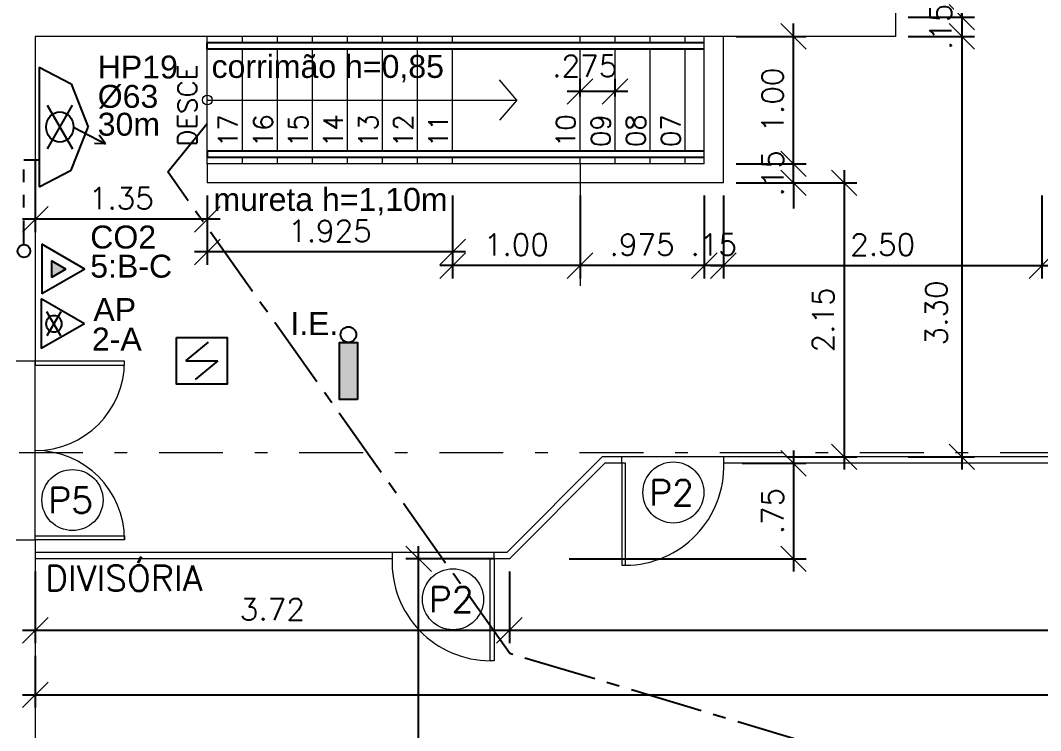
# Model space of a CAD drawing. Header units: millimetres. Extents: x 521 to 1055, y 261 to 520.
# Drawn here: x 693.84 to 701.84, y 495.72 to 501.29 of the extents above; entities that cross this region are included whole.
import ezdxf

# ---------------------------------------------------------------- set-up
doc = ezdxf.new("R2010")
doc.units = ezdxf.units.MM
for name, pattern in [('CENTER2', [28.575, 19.05, -3.175, 3.175, -3.175]), ('CONTINU', [0]), ('DASHDOTX2', [2, 1, -0.5, 0, -0.5]), ('DIVIDE2', [15.875, 6.35, -3.175, 0, -3.175, 0, -3.175])]:
    doc.linetypes.add(name, pattern=pattern)
doc.layers.add('0.1', color=8, linetype='Continuous', lineweight=13)
doc.layers.add('ppci', color=8, linetype='Continuous')
doc.styles.add('80X50', font='romans.shx')
doc.styles.add('ROMANS', font='romans')
doc.styles.get("Standard").update_dxf_attribs({"font": 'romans.shx'})
doc.styles.add('STYLE1', font='sanss___.ttf')
doc.dimstyles.new('Fares Eng - 50', dxfattribs={"dimscale": 2, "dimtxt": 0.085, "dimasz": 0.1, "dimexe": 0.05, "dimexo": 0.05, "dimgap": 0.04, "dimtad": 1, "dimzin": 4, "dimdsep": 46, "dimtxsty": 'ROMANS', "dimblk1": 'OBLIQUE', "dimblk2": 'OBLIQUE', "dimsah": 1, "dimcen": 0.05, "dimdle": 0.05, "dimclrd": 8, "dimclre": 8, "dimclrt": 8, "dimaunit": 1, "dimadec": 0, "dimazin": 0, "dimtfac": 1, "dimtix": 1, "dimtmove": 2, "dimatfit": 0, "dimldrblk": 'OPEN90', "dimfxl": 1, "dimtolj": 1, "dimtzin": 0, "dimarcsym": 0})

# ---------------------------------------------------------------- blocks, each defined once
blk = doc.blocks.new('_OBLIQUE')
at = {"color": 0, "linetype": 'ByBlock'}
blk.add_line((-0.5, -0.5), (0.5, 0.5), dxfattribs=at)
blk = doc.blocks.new('*D131')
at = {"layer": '0.1', "color": 8, "linetype": 'CONTINU', "lineweight": -2, "transparency": 16777216}
for p, q in [((698.2277, 500.6953), (698.2277, 500.8335)), ((698.5027, 500.6953), (698.5027, 500.8335)), ((698.6027, 500.7335), (698.1277, 500.7335))]:
    blk.add_line(p, q, dxfattribs=at)
at = {"layer": 'DEFPOINTS', "color": 0, "linetype": 'CONTINU', "lineweight": -2, "transparency": 16777216}
for p in [(698.2277, 500.7335), (698.2277, 500.5953), (698.5027, 500.5953)]:
    blk.add_point(p, dxfattribs=at)
at = {"layer": '0.1', "color": 8, "linetype": 'CONTINU', "lineweight": -2, "transparency": 16777216, "xscale": 0.2, "yscale": 0.2, "zscale": 0.2, "rotation": 180}
blk.add_blockref('_OBLIQUE', (698.2277, 500.7335), dxfattribs=at)
at = {"layer": '0.1', "color": 8, "linetype": 'CONTINU', "lineweight": -2, "transparency": 16777216, "xscale": 0.2, "yscale": 0.2, "zscale": 0.2}
blk.add_blockref('_OBLIQUE', (698.5027, 500.7335), dxfattribs=at)
at = {"layer": '0.1', "color": 8, "linetype": 'CONTINU', "transparency": 16777216, "insert": (698.2652, 500.9335), "char_height": 0.17, "attachment_point": 5, "style": 'ROMANS'}
blk.add_mtext('\\A1;.275', dxfattribs=at)
blk = doc.blocks.new('_Open90')
at = {"color": 0, "linetype": 'ByBlock', "lineweight": -2}
for p, q in [((-0.5, 0.5), (0, 0)), ((0, 0), (-1, 0)), ((0, 0), (-0.5, -0.5))]:
    blk.add_line(p, q, dxfattribs=at)
blk = doc.blocks.new('*D222')
at = {"layer": '0.1', "color": 8, "linetype": 'CONTINU', "lineweight": -2, "transparency": 16777216}
for p, q in [((701.2243, 502.3669), (701.2243, 501.2169)), ((700.8027, 502.2669), (701.3243, 502.2669)), ((700.8027, 501.3169), (701.3243, 501.3169))]:
    blk.add_line(p, q, dxfattribs=at)
at = {"layer": 'DEFPOINTS', "color": 0, "linetype": 'CONTINU', "lineweight": -2, "transparency": 16777216}
for p in [(700.7027, 502.2669), (700.7027, 501.3169), (701.2243, 501.3169)]:
    blk.add_point(p, dxfattribs=at)
at = {"layer": '0.1', "color": 8, "linetype": 'CONTINU', "lineweight": -2, "transparency": 16777216, "xscale": 0.2, "yscale": 0.2, "zscale": 0.2}
for p, rotation in [((701.2243, 502.2669), 90), ((701.2243, 501.3169), 270)]:
    blk.add_blockref('_OBLIQUE', p, dxfattribs=dict(at, rotation=rotation))
at = {"layer": '0.1', "color": 8, "linetype": 'CONTINU', "transparency": 16777216, "insert": (701.0593, 501.7919), "char_height": 0.17, "attachment_point": 5, "rotation": 90, "style": 'ROMANS'}
blk.add_mtext('\\A1;.95', dxfattribs=at)
blk = doc.blocks.new('*D223')
at = {"layer": '0.1', "color": 8, "linetype": 'CONTINU', "lineweight": -2, "transparency": 16777216}
for p, q in [((701.2243, 501.3169), (701.2243, 501.5169)), ((700.8027, 501.3169), (701.3243, 501.3169)), ((701.2243, 501.3169), (701.2243, 501.1669)), ((700.8027, 501.1669), (701.3243, 501.1669)), ((701.2243, 501.1669), (701.2243, 500.9669))]:
    blk.add_line(p, q, dxfattribs=at)
at = {"layer": 'DEFPOINTS', "color": 0, "linetype": 'CONTINU', "lineweight": -2, "transparency": 16777216}
for p in [(700.7027, 501.3169), (700.7027, 501.1669), (701.2243, 501.1669)]:
    blk.add_point(p, dxfattribs=at)
at = {"layer": '0.1', "color": 8, "linetype": 'CONTINU', "lineweight": -2, "transparency": 16777216, "xscale": 0.2, "yscale": 0.2, "zscale": 0.2}
for p, rotation in [((701.2243, 501.3169), 270), ((701.2243, 501.1669), 90)]:
    blk.add_blockref('_OBLIQUE', p, dxfattribs=dict(at, rotation=rotation))
at = {"layer": '0.1', "color": 8, "linetype": 'CONTINU', "transparency": 16777216, "insert": (701.0593, 501.2419), "char_height": 0.17, "attachment_point": 5, "rotation": 90, "style": 'ROMANS'}
blk.add_mtext('\\A1;.15', dxfattribs=at)
blk = doc.blocks.new('*D224')
at = {"layer": '0.1', "color": 8, "linetype": 'CONTINU', "lineweight": -2, "transparency": 16777216}
for p, q in [((701.2243, 501.2669), (701.2243, 497.7669)), ((700.8027, 501.1669), (701.3243, 501.1669)), ((700.8027, 497.8669), (701.3243, 497.8669))]:
    blk.add_line(p, q, dxfattribs=at)
at = {"layer": 'DEFPOINTS', "color": 0, "linetype": 'CONTINU', "lineweight": -2, "transparency": 16777216}
for p in [(700.7027, 501.1669), (700.7027, 497.8669), (701.2243, 497.8669)]:
    blk.add_point(p, dxfattribs=at)
at = {"layer": '0.1', "color": 8, "linetype": 'CONTINU', "lineweight": -2, "transparency": 16777216, "xscale": 0.2, "yscale": 0.2, "zscale": 0.2}
for p, rotation in [((701.2243, 501.1669), 90), ((701.2243, 497.8669), 270)]:
    blk.add_blockref('_OBLIQUE', p, dxfattribs=dict(at, rotation=rotation))
at = {"layer": '0.1', "color": 8, "linetype": 'CONTINU', "transparency": 16777216, "insert": (701.0243, 498.9963), "char_height": 0.17, "attachment_point": 5, "rotation": 90, "style": 'ROMANS'}
blk.add_mtext('\\A1;3.30', dxfattribs=at)
blk = doc.blocks.new('*D225')
at = {"layer": '0.1', "color": 8, "linetype": 'CONTINU', "lineweight": -2, "transparency": 16777216}
for p, q in [((699.3527, 499.9169), (699.3527, 499.2678)), ((701.8527, 499.9169), (701.8527, 499.2678)), ((699.2527, 499.3678), (701.9527, 499.3678))]:
    blk.add_line(p, q, dxfattribs=at)
at = {"layer": 'DEFPOINTS', "color": 0, "linetype": 'CONTINU', "lineweight": -2, "transparency": 16777216}
for p in [(699.3527, 500.0169), (701.8527, 500.0169), (701.8527, 499.3678)]:
    blk.add_point(p, dxfattribs=at)
at = {"layer": '0.1', "color": 8, "linetype": 'CONTINU', "lineweight": -2, "transparency": 16777216, "xscale": 0.2, "yscale": 0.2, "zscale": 0.2, "rotation": 180}
blk.add_blockref('_OBLIQUE', (699.3527, 499.3678), dxfattribs=at)
at = {"layer": '0.1', "color": 8, "linetype": 'CONTINU', "lineweight": -2, "transparency": 16777216, "xscale": 0.2, "yscale": 0.2, "zscale": 0.2}
blk.add_blockref('_OBLIQUE', (701.8527, 499.3678), dxfattribs=at)
at = {"layer": '0.1', "color": 8, "linetype": 'CONTINU', "transparency": 16777216, "insert": (700.6027, 499.5328), "char_height": 0.17, "attachment_point": 5, "style": 'ROMANS'}
blk.add_mtext('\\A1;2.50', dxfattribs=at)
blk = doc.blocks.new('*D226')
at = {"layer": '0.1', "color": 8, "linetype": 'CONTINU', "lineweight": -2, "transparency": 16777216}
for p, q in [((699.2027, 499.9169), (699.2027, 499.2678)), ((699.3527, 499.9169), (699.3527, 499.2678)), ((699.2027, 499.3678), (699.0027, 499.3678)), ((699.3527, 499.3678), (699.2027, 499.3678)), ((699.3527, 499.3678), (699.5527, 499.3678))]:
    blk.add_line(p, q, dxfattribs=at)
at = {"layer": 'DEFPOINTS', "color": 0, "linetype": 'CONTINU', "lineweight": -2, "transparency": 16777216}
for p in [(699.2027, 500.0169), (699.3527, 500.0169), (699.2027, 499.3678)]:
    blk.add_point(p, dxfattribs=at)
at = {"layer": '0.1', "color": 8, "linetype": 'CONTINU', "lineweight": -2, "transparency": 16777216, "xscale": 0.2, "yscale": 0.2, "zscale": 0.2}
blk.add_blockref('_OBLIQUE', (699.2027, 499.3678), dxfattribs=at)
at = {"layer": '0.1', "color": 8, "linetype": 'CONTINU', "lineweight": -2, "transparency": 16777216, "xscale": 0.2, "yscale": 0.2, "zscale": 0.2, "rotation": 180}
blk.add_blockref('_OBLIQUE', (699.3527, 499.3678), dxfattribs=at)
at = {"layer": '0.1', "color": 8, "linetype": 'CONTINU', "transparency": 16777216, "insert": (699.2777, 499.5328), "char_height": 0.17, "attachment_point": 5, "style": 'ROMANS'}
blk.add_mtext('\\A1;.15', dxfattribs=at)
blk = doc.blocks.new('*D227')
at = {"layer": '0.1', "color": 8, "linetype": 'CONTINU', "lineweight": -2, "transparency": 16777216}
for p, q in [((698.2277, 499.9169), (698.2277, 499.2678)), ((699.2027, 499.9169), (699.2027, 499.2678)), ((699.3027, 499.3678), (698.1277, 499.3678))]:
    blk.add_line(p, q, dxfattribs=at)
at = {"layer": 'DEFPOINTS', "color": 0, "linetype": 'CONTINU', "lineweight": -2, "transparency": 16777216}
for p in [(698.2277, 500.0169), (699.2027, 500.0169), (698.2277, 499.3678)]:
    blk.add_point(p, dxfattribs=at)
at = {"layer": '0.1', "color": 8, "linetype": 'CONTINU', "lineweight": -2, "transparency": 16777216, "xscale": 0.2, "yscale": 0.2, "zscale": 0.2, "rotation": 180}
blk.add_blockref('_OBLIQUE', (698.2277, 499.3678), dxfattribs=at)
at = {"layer": '0.1', "color": 8, "linetype": 'CONTINU', "lineweight": -2, "transparency": 16777216, "xscale": 0.2, "yscale": 0.2, "zscale": 0.2}
blk.add_blockref('_OBLIQUE', (699.2027, 499.3678), dxfattribs=at)
at = {"layer": '0.1', "color": 8, "linetype": 'CONTINU', "transparency": 16777216, "insert": (698.7152, 499.5328), "char_height": 0.17, "attachment_point": 5, "style": 'ROMANS'}
blk.add_mtext('\\A1;.975', dxfattribs=at)
blk = doc.blocks.new('*D228')
at = {"layer": '0.1', "color": 8, "linetype": 'CONTINU', "lineweight": -2, "transparency": 16777216}
for p, q in [((697.2277, 499.9169), (697.2277, 499.2678)), ((698.2277, 499.9169), (698.2277, 499.2678)), ((698.3277, 499.3678), (697.1277, 499.3678))]:
    blk.add_line(p, q, dxfattribs=at)
at = {"layer": 'DEFPOINTS', "color": 0, "linetype": 'CONTINU', "lineweight": -2, "transparency": 16777216}
for p in [(697.2277, 500.0169), (698.2277, 500.0169), (697.2277, 499.3678)]:
    blk.add_point(p, dxfattribs=at)
at = {"layer": '0.1', "color": 8, "linetype": 'CONTINU', "lineweight": -2, "transparency": 16777216, "xscale": 0.2, "yscale": 0.2, "zscale": 0.2, "rotation": 180}
blk.add_blockref('_OBLIQUE', (697.2277, 499.3678), dxfattribs=at)
at = {"layer": '0.1', "color": 8, "linetype": 'CONTINU', "lineweight": -2, "transparency": 16777216, "xscale": 0.2, "yscale": 0.2, "zscale": 0.2}
blk.add_blockref('_OBLIQUE', (698.2277, 499.3678), dxfattribs=at)
at = {"layer": '0.1', "color": 8, "linetype": 'CONTINU', "transparency": 16777216, "insert": (697.7277, 499.5328), "char_height": 0.17, "attachment_point": 5, "style": 'ROMANS'}
blk.add_mtext('\\A1;1.00', dxfattribs=at)
blk = doc.blocks.new('*D229')
at = {"layer": '0.1', "color": 8, "linetype": 'CONTINU', "lineweight": -2, "transparency": 16777216}
for p, q in [((695.3027, 499.9169), (695.3027, 499.3747)), ((697.2277, 499.9169), (697.2277, 499.3747)), ((697.3277, 499.4747), (695.2027, 499.4747))]:
    blk.add_line(p, q, dxfattribs=at)
at = {"layer": 'DEFPOINTS', "color": 0, "linetype": 'CONTINU', "lineweight": -2, "transparency": 16777216}
for p in [(695.3027, 500.0169), (697.2277, 500.0169), (695.3027, 499.4747)]:
    blk.add_point(p, dxfattribs=at)
at = {"layer": '0.1', "color": 8, "linetype": 'CONTINU', "lineweight": -2, "transparency": 16777216, "xscale": 0.2, "yscale": 0.2, "zscale": 0.2, "rotation": 180}
blk.add_blockref('_OBLIQUE', (695.3027, 499.4747), dxfattribs=at)
at = {"layer": '0.1', "color": 8, "linetype": 'CONTINU', "lineweight": -2, "transparency": 16777216, "xscale": 0.2, "yscale": 0.2, "zscale": 0.2}
blk.add_blockref('_OBLIQUE', (697.2277, 499.4747), dxfattribs=at)
at = {"layer": '0.1', "color": 8, "linetype": 'CONTINU', "transparency": 16777216, "insert": (696.2652, 499.6397), "char_height": 0.17, "attachment_point": 5, "style": 'ROMANS'}
blk.add_mtext('\\A1;1.925', dxfattribs=at)
blk = doc.blocks.new('*D230')
at = {"layer": '0.1', "color": 8, "linetype": 'CONTINU', "lineweight": -2, "transparency": 16777216}
for p, q in [((693.9527, 500.2037), (693.9527, 499.6315)), ((695.3027, 499.9169), (695.3027, 499.6315)), ((695.4027, 499.7315), (693.8527, 499.7315))]:
    blk.add_line(p, q, dxfattribs=at)
at = {"layer": 'DEFPOINTS', "color": 0, "linetype": 'CONTINU', "lineweight": -2, "transparency": 16777216}
for p in [(693.9527, 500.3037), (695.3027, 500.0169), (693.9527, 499.7315)]:
    blk.add_point(p, dxfattribs=at)
at = {"layer": '0.1', "color": 8, "linetype": 'CONTINU', "lineweight": -2, "transparency": 16777216, "xscale": 0.2, "yscale": 0.2, "zscale": 0.2, "rotation": 180}
blk.add_blockref('_OBLIQUE', (693.9527, 499.7315), dxfattribs=at)
at = {"layer": '0.1', "color": 8, "linetype": 'CONTINU', "lineweight": -2, "transparency": 16777216, "xscale": 0.2, "yscale": 0.2, "zscale": 0.2}
blk.add_blockref('_OBLIQUE', (695.3027, 499.7315), dxfattribs=at)
at = {"layer": '0.1', "color": 8, "linetype": 'CONTINU', "transparency": 16777216, "insert": (694.6277, 499.8965), "char_height": 0.17, "attachment_point": 5, "style": 'ROMANS'}
blk.add_mtext('\\A1;1.35', dxfattribs=at)
blk = doc.blocks.new('*D242')
at = {"layer": '0.1', "color": 8, "linetype": 'CONTINU', "lineweight": -2, "transparency": 16777216}
for p, q in [((696.9609, 489.8669), (696.9609, 497.1669)), ((697.5527, 497.0669), (696.8609, 497.0669)), ((697.5527, 489.9669), (696.8609, 489.9669))]:
    blk.add_line(p, q, dxfattribs=at)
at = {"layer": 'DEFPOINTS', "color": 0, "linetype": 'CONTINU', "lineweight": -2, "transparency": 16777216}
for p in [(696.9609, 497.0669), (697.6527, 497.0669), (697.6527, 489.9669)]:
    blk.add_point(p, dxfattribs=at)
at = {"layer": '0.1', "color": 8, "linetype": 'CONTINU', "lineweight": -2, "transparency": 16777216, "xscale": 0.2, "yscale": 0.2, "zscale": 0.2}
for p, rotation in [((696.9609, 497.0669), 90), ((696.9609, 489.9669), 270)]:
    blk.add_blockref('_OBLIQUE', p, dxfattribs=dict(at, rotation=rotation))
at = {"layer": '0.1', "color": 8, "linetype": 'CONTINU', "transparency": 16777216, "insert": (696.7959, 493.5169), "char_height": 0.17, "attachment_point": 5, "rotation": 90, "style": 'ROMANS'}
blk.add_mtext('\\A1;7.10', dxfattribs=at)
blk = doc.blocks.new('*D243')
at = {"layer": '0.1', "color": 8, "linetype": 'CONTINU', "lineweight": -2, "transparency": 16777216}
for p, q in [((699.9035, 500.0669), (699.9035, 501.2669)), ((699.4527, 501.1669), (700.0035, 501.1669)), ((699.4527, 500.1669), (700.0035, 500.1669))]:
    blk.add_line(p, q, dxfattribs=at)
at = {"layer": 'DEFPOINTS', "color": 0, "linetype": 'CONTINU', "lineweight": -2, "transparency": 16777216}
for p in [(699.3527, 501.1669), (699.9035, 501.1669), (699.3527, 500.1669)]:
    blk.add_point(p, dxfattribs=at)
at = {"layer": '0.1', "color": 8, "linetype": 'CONTINU', "lineweight": -2, "transparency": 16777216, "xscale": 0.2, "yscale": 0.2, "zscale": 0.2}
for p, rotation in [((699.9035, 501.1669), 90), ((699.9035, 500.1669), 270)]:
    blk.add_blockref('_OBLIQUE', p, dxfattribs=dict(at, rotation=rotation))
at = {"layer": '0.1', "color": 8, "linetype": 'CONTINU', "transparency": 16777216, "insert": (699.7385, 500.6669), "char_height": 0.17, "attachment_point": 5, "rotation": 90, "style": 'ROMANS'}
blk.add_mtext('\\A1;1.00', dxfattribs=at)
blk = doc.blocks.new('*D244')
at = {"layer": '0.1', "color": 8, "linetype": 'CONTINU', "lineweight": -2, "transparency": 16777216}
for p, q in [((699.9035, 500.1669), (699.9035, 500.3669)), ((699.4527, 500.1669), (700.0035, 500.1669)), ((699.9035, 500.0169), (699.9035, 500.1669)), ((699.4527, 500.0169), (700.0035, 500.0169)), ((699.9035, 500.0169), (699.9035, 499.8169))]:
    blk.add_line(p, q, dxfattribs=at)
at = {"layer": 'DEFPOINTS', "color": 0, "linetype": 'CONTINU', "lineweight": -2, "transparency": 16777216}
for p in [(699.3527, 500.1669), (699.9035, 500.1669), (699.3527, 500.0169)]:
    blk.add_point(p, dxfattribs=at)
at = {"layer": '0.1', "color": 8, "linetype": 'CONTINU', "lineweight": -2, "transparency": 16777216, "xscale": 0.2, "yscale": 0.2, "zscale": 0.2}
for p, rotation in [((699.9035, 500.1669), 270), ((699.9035, 500.0169), 90)]:
    blk.add_blockref('_OBLIQUE', p, dxfattribs=dict(at, rotation=rotation))
at = {"layer": '0.1', "color": 8, "linetype": 'CONTINU', "transparency": 16777216, "insert": (699.7385, 500.0919), "char_height": 0.17, "attachment_point": 5, "rotation": 90, "style": 'ROMANS'}
blk.add_mtext('\\A1;.15', dxfattribs=at)
blk = doc.blocks.new('*D245')
at = {"layer": '0.1', "color": 8, "linetype": 'CONTINU', "lineweight": -2, "transparency": 16777216}
for p, q in [((700.3009, 500.1169), (700.3009, 497.7669)), ((699.4527, 500.0169), (700.4009, 500.0169)), ((699.8501, 497.8669), (700.4009, 497.8669))]:
    blk.add_line(p, q, dxfattribs=at)
at = {"layer": 'DEFPOINTS', "color": 0, "linetype": 'CONTINU', "lineweight": -2, "transparency": 16777216}
for p in [(699.3527, 500.0169), (699.7501, 497.8669), (700.3009, 497.8669)]:
    blk.add_point(p, dxfattribs=at)
at = {"layer": '0.1', "color": 8, "linetype": 'CONTINU', "lineweight": -2, "transparency": 16777216, "xscale": 0.2, "yscale": 0.2, "zscale": 0.2}
for p, rotation in [((700.3009, 500.0169), 90), ((700.3009, 497.8669), 270)]:
    blk.add_blockref('_OBLIQUE', p, dxfattribs=dict(at, rotation=rotation))
at = {"layer": '0.1', "color": 8, "linetype": 'CONTINU', "transparency": 16777216, "insert": (700.1359, 498.9419), "char_height": 0.17, "attachment_point": 5, "rotation": 90, "style": 'ROMANS'}
blk.add_mtext('\\A1;2.15', dxfattribs=at)
blk = doc.blocks.new('*D246')
at = {"layer": '0.1', "color": 8, "linetype": 'CONTINU', "lineweight": -2, "transparency": 16777216}
for p, q in [((699.9035, 497.9169), (699.9035, 496.9669)), ((699.4996, 497.8169), (700.0035, 497.8169)), ((698.1434, 497.0669), (700.0035, 497.0669))]:
    blk.add_line(p, q, dxfattribs=at)
at = {"layer": 'DEFPOINTS', "color": 0, "linetype": 'CONTINU', "lineweight": -2, "transparency": 16777216}
for p in [(699.3996, 497.8169), (698.0434, 497.0669), (699.9035, 497.0669)]:
    blk.add_point(p, dxfattribs=at)
at = {"layer": '0.1', "color": 8, "linetype": 'CONTINU', "lineweight": -2, "transparency": 16777216, "xscale": 0.2, "yscale": 0.2, "zscale": 0.2}
for p, rotation in [((699.9035, 497.8169), 90), ((699.9035, 497.0669), 270)]:
    blk.add_blockref('_OBLIQUE', p, dxfattribs=dict(at, rotation=rotation))
at = {"layer": '0.1', "color": 8, "linetype": 'CONTINU', "transparency": 16777216, "insert": (699.7385, 497.4419), "char_height": 0.17, "attachment_point": 5, "rotation": 90, "style": 'ROMANS'}
blk.add_mtext('\\A1;.75', dxfattribs=at)
blk = doc.blocks.new('*D3376')
at = {"layer": '0.1', "color": 8, "linetype": 'CONTINU', "lineweight": -2, "transparency": 16777216}
for p, q in [((693.9527, 496.9669), (693.9527, 496.4063)), ((697.6734, 496.9669), (697.6734, 496.4063)), ((693.8527, 496.5063), (697.7734, 496.5063))]:
    blk.add_line(p, q, dxfattribs=at)
at = {"layer": 'DEFPOINTS', "color": 0, "linetype": 'CONTINU', "lineweight": -2, "transparency": 16777216}
for p in [(693.9527, 497.0669), (697.6734, 497.0669), (697.6734, 496.5063)]:
    blk.add_point(p, dxfattribs=at)
at = {"layer": '0.1', "color": 8, "linetype": 'CONTINU', "lineweight": -2, "transparency": 16777216, "xscale": 0.2, "yscale": 0.2, "zscale": 0.2, "rotation": 180}
blk.add_blockref('_OBLIQUE', (693.9527, 496.5063), dxfattribs=at)
at = {"layer": '0.1', "color": 8, "linetype": 'CONTINU', "lineweight": -2, "transparency": 16777216, "xscale": 0.2, "yscale": 0.2, "zscale": 0.2}
blk.add_blockref('_OBLIQUE', (697.6734, 496.5063), dxfattribs=at)
at = {"layer": '0.1', "color": 8, "linetype": 'CONTINU', "lineweight": -2, "transparency": 16777216, "insert": (695.8131, 496.6713), "char_height": 0.17, "attachment_point": 5, "style": 'ROMANS'}
blk.add_mtext('\\A1;3.72', dxfattribs=at)
blk = doc.blocks.new('*D3377')
at = {"layer": '0.1', "color": 8, "linetype": 'CONTINU', "lineweight": -2, "transparency": 16777216}
for p, q in [((697.6734, 496.9669), (697.6734, 496.4063)), ((721.0527, 496.9669), (721.0527, 496.4063)), ((697.5734, 496.5063), (721.1527, 496.5063))]:
    blk.add_line(p, q, dxfattribs=at)
at = {"layer": 'DEFPOINTS', "color": 0, "linetype": 'CONTINU', "lineweight": -2, "transparency": 16777216}
for p in [(697.6734, 497.0669), (721.0527, 497.0669), (721.0527, 496.5063)]:
    blk.add_point(p, dxfattribs=at)
at = {"layer": '0.1', "color": 8, "linetype": 'CONTINU', "lineweight": -2, "transparency": 16777216, "xscale": 0.2, "yscale": 0.2, "zscale": 0.2, "rotation": 180}
blk.add_blockref('_OBLIQUE', (697.6734, 496.5063), dxfattribs=at)
at = {"layer": '0.1', "color": 8, "linetype": 'CONTINU', "lineweight": -2, "transparency": 16777216, "xscale": 0.2, "yscale": 0.2, "zscale": 0.2}
blk.add_blockref('_OBLIQUE', (721.0527, 496.5063), dxfattribs=at)
at = {"layer": '0.1', "color": 8, "linetype": 'CONTINU', "lineweight": -2, "transparency": 16777216, "insert": (709.3631, 496.6713), "char_height": 0.17, "attachment_point": 5, "style": 'ROMANS'}
blk.add_mtext('\\A1;23.38', dxfattribs=at)
blk = doc.blocks.new('*D3378')
at = {"layer": '0.1', "color": 8, "linetype": 'CONTINU', "lineweight": -2, "transparency": 16777216}
for p, q in [((693.9527, 496.3063), (693.9527, 495.8993)), ((721.0527, 496.3063), (721.0527, 495.8993)), ((693.8527, 495.9993), (721.1527, 495.9993))]:
    blk.add_line(p, q, dxfattribs=at)
at = {"layer": 'DEFPOINTS', "color": 0, "linetype": 'CONTINU', "lineweight": -2, "transparency": 16777216}
for p in [(693.9527, 496.4063), (721.0527, 496.4063), (721.0527, 495.9993)]:
    blk.add_point(p, dxfattribs=at)
at = {"layer": '0.1', "color": 8, "linetype": 'CONTINU', "lineweight": -2, "transparency": 16777216, "xscale": 0.2, "yscale": 0.2, "zscale": 0.2, "rotation": 180}
blk.add_blockref('_OBLIQUE', (693.9527, 495.9993), dxfattribs=at)
at = {"layer": '0.1', "color": 8, "linetype": 'CONTINU', "lineweight": -2, "transparency": 16777216, "xscale": 0.2, "yscale": 0.2, "zscale": 0.2}
blk.add_blockref('_OBLIQUE', (721.0527, 495.9993), dxfattribs=at)
at = {"layer": '0.1', "color": 8, "linetype": 'CONTINU', "lineweight": -2, "transparency": 16777216, "insert": (707.5027, 496.1643), "char_height": 0.17, "attachment_point": 5, "style": 'ROMANS'}
blk.add_mtext('\\A1;27.10', dxfattribs=at)

msp = doc.modelspace()

# ---------------------------------------------------------------- hatches: boundary and pattern name
at = {"layer": 'ppci'}
for points in [[(694.192, 499.34019), (694.07925, 499.40529), (694.07925, 499.2751)], [(696.48143, 498.76553), (696.33894, 498.76553), (696.33894, 498.317), (696.48143, 498.317)]]:
    msp.add_hatch(color=10, dxfattribs=at).paths.add_polyline_path(points)

# ---------------------------------------------------------------- linework, layer by layer
at = {"layer": '0.1', "color": 7}
for p, q in [((700.70272, 501.36692), (700.70272, 501.16692)), ((700.70272, 501.16692), (693.95272, 501.16692)), ((693.95272, 501.16692), (693.95272, 498.61692)), ((693.95272, 498.61692), (693.80272, 498.61692)), ((693.80272, 497.21692), (693.95272, 497.21692)), ((693.95272, 497.21692), (693.95272, 489.71692))]:
    msp.add_line(p, q, dxfattribs=at)
at = {"layer": '0.1', "color": 8}
for p, q in [((695.30272, 501.11692), (695.30272, 501.16692)), ((695.57772, 501.11692), (695.57772, 501.16692)), ((695.85272, 501.11692), (695.85272, 501.16692)), ((696.12772, 501.11692), (696.12772, 501.16692)), ((696.40272, 501.11692), (696.40272, 501.16692)), ((696.67772, 501.11692), (696.67772, 501.16692)), ((696.95272, 501.11692), (696.95272, 501.16692)), ((697.22772, 501.11692), (697.22772, 501.16692)), ((698.22772, 501.11692), (698.22772, 501.16692)), ((698.50272, 501.11692), (698.50272, 501.16692)), ((698.77772, 501.11692), (698.77772, 501.16692)), ((699.05272, 501.11692), (699.05272, 501.16692)), ((699.20272, 500.16692), (699.20272, 501.16692)), ((699.35272, 500.01692), (699.35272, 501.16692)), ((695.30272, 500.26692), (695.30272, 501.06692)), ((695.57772, 500.26692), (695.57772, 501.06692)), ((695.85272, 500.26692), (695.85272, 501.06692)), ((696.12772, 500.26692), (696.12772, 501.06692)), ((696.40272, 500.26692), (696.40272, 501.06692)), ((696.67772, 500.26692), (696.67772, 501.06692)), ((696.95272, 500.26692), (696.95272, 501.06692)), ((697.22772, 500.26692), (697.22772, 501.06692)), ((698.22772, 501.04684), (698.22772, 501.06692)), ((698.50272, 500.26692), (698.50272, 501.06692)), ((698.77772, 500.26692), (698.77772, 501.06692)), ((699.05272, 500.26692), (699.05272, 501.06692)), ((698.22772, 500.26692), (698.22772, 501.04684)), ((697.73056, 500.66692), (697.59581, 500.82433)), ((695.30272, 500.66692), (697.73056, 500.66692)), ((697.73056, 500.66692), (697.59581, 500.50951)), ((695.30272, 500.16692), (695.30272, 500.21692)), ((695.57772, 500.16692), (695.57772, 500.21692)), ((695.85272, 500.16692), (695.85272, 500.21692)), ((696.12772, 500.16692), (696.12772, 500.21692)), ((696.40272, 500.16692), (696.40272, 500.21692)), ((696.67772, 500.16692), (696.67772, 500.21692)), ((696.95272, 500.16692), (696.95272, 500.21692)), ((697.22772, 500.16692), (697.22772, 500.21692)), ((698.22772, 500.16692), (698.22772, 500.21692)), ((698.50272, 500.16692), (698.50272, 500.21692)), ((698.77772, 500.16692), (698.77772, 500.21692)), ((699.05272, 500.16692), (699.05272, 500.21692)), ((699.20272, 500.16692), (695.30272, 500.16692)), ((695.30272, 500.16692), (695.30272, 500.01692)), ((699.35272, 500.01692), (695.30272, 500.01692)), ((698.55509, 497.86692), (698.40272, 497.86692)), ((702.20272, 497.86692), (699.35509, 497.86692)), ((698.58509, 497.81692), (698.42343, 497.81692)), ((702.20272, 497.81692), (699.35509, 497.81692)), ((696.75272, 497.11692), (693.95272, 497.11692)), ((696.75272, 497.06692), (693.95272, 497.06692)), ((697.65272, 497.11692), (697.55272, 497.11692)), ((697.67343, 497.06692), (697.55272, 497.06692))]:
    msp.add_line(p, q, dxfattribs=at)
at = {"layer": '0.1', "color": 8, "linetype": 'CONTINU'}
for p, q in [((698.22772, 500.16692), (698.22772, 499.20894)), ((693.95272, 497.21692), (693.95272, 498.61692)), ((697.65272, 497.11692), (698.40272, 497.86692)), ((699.35509, 497.86692), (698.55509, 497.86692)), ((698.55509, 497.81692), (698.55509, 497.86692)), ((699.35509, 497.81692), (699.35509, 497.86692)), ((697.67343, 497.06692), (698.42343, 497.81692)), ((696.75272, 497.11692), (696.75272, 497.06692)), ((697.55272, 497.11692), (696.75272, 497.11692)), ((697.55272, 497.06692), (697.55272, 497.11692))]:
    msp.add_line(p, q, dxfattribs=at)
at = {"layer": '0.1', "color": 8, "linetype": 'DASHDOTX2', "ltscale": 0.5}
msp.add_line((667.42476, 497.90205), (756.12641, 497.90205), dxfattribs=at)
at = {"layer": '0.1', "color": 8, "linetype": 'CONTINU'}
for points in [[(694.65272, 498.61692), (693.95272, 498.61692), (693.95272, 498.58692), (694.65272, 498.58692)], [(694.65272, 497.21692), (693.95272, 497.21692), (693.95272, 497.24692), (694.65272, 497.24692)]]:
    msp.add_lwpolyline(points, close=True, dxfattribs=at)
at = {"layer": '0.1', "color": 8}
for points in [[(698.58509, 497.01692), (698.58509, 497.81692), (698.55509, 497.81692), (698.55509, 497.01692)], [(697.52272, 496.26692), (697.52272, 497.06692), (697.55272, 497.06692), (697.55272, 496.26692)]]:
    msp.add_lwpolyline(points, close=True, dxfattribs=at)
for centre, radius in [((695.30272, 500.66692), 0.03865), ((698.96045, 497.58777), 0.23964), ((694.24448, 497.52812), 0.23964), ((697.23073, 496.74989), 0.23964)]:
    msp.add_circle(centre, radius, dxfattribs=at)
at = {"layer": '0.1', "color": 8, "linetype": 'CONTINU'}
for centre, start, end in [((693.95272, 498.61692), 270, 0), ((693.95272, 497.21692), 360, 90)]:
    msp.add_arc(centre, 0.7, start, end, dxfattribs=at)
at = {"layer": '0.1', "color": 8}
for centre, start, end in [((698.58063, 497.79178), 270.330199, 1.859182), ((697.52719, 497.04178), 178.140818, 269.669801)]:
    msp.add_arc(centre, 0.77487, start, end, dxfattribs=at)
at = {"layer": 'ppci', "color": 10}
for p, q in [((698.2978, 501.11692), (695.30272, 501.11692)), ((695.30272, 501.06692), (695.30272, 501.11692)), ((698.2478, 501.06692), (695.30272, 501.06692)), ((699.20272, 501.06692), (698.2478, 501.06692)), ((699.20272, 501.11692), (698.2978, 501.11692)), ((697.4478, 500.26692), (695.30272, 500.26692)), ((695.30272, 500.26692), (695.30272, 500.21692)), ((699.20272, 500.26692), (697.4478, 500.26692)), ((697.3978, 500.21692), (695.30272, 500.21692)), ((699.20272, 500.21692), (697.3978, 500.21692)), ((694.15356, 498.81698), (694.04417, 499.00645)), ((694.15344, 499.00617), (694.04424, 498.81703))]:
    msp.add_line(p, q, dxfattribs=at)
at = {"layer": 'ppci', "color": 10, "linetype": 'Continuous'}
for p, q in [((693.98399, 500.92372), (693.98399, 499.98718)), ((693.98399, 500.92372), (694.23495, 500.79302)), ((694.23495, 500.79302), (694.36631, 500.45545)), ((694.0469, 500.62591), (694.2438, 500.28486)), ((694.04711, 500.28536), (694.24368, 500.62582)), ((694.23495, 500.11787), (694.36631, 500.45545)), ((694.25317, 500.45545), (694.50282, 500.32251)), ((694.50282, 500.32251), (694.45269, 500.39167)), ((694.50282, 500.32251), (694.41746, 500.3255)), ((693.98399, 499.98718), (694.23495, 500.11787)), ((694.00425, 499.53519), (694.00425, 499.14519)), ((694.342, 499.34019), (694.00425, 499.53519)), ((694.07925, 499.40529), (694.07925, 499.2751)), ((694.192, 499.34019), (694.07925, 499.40529)), ((694.342, 499.34019), (694.00425, 499.14519)), ((694.192, 499.34019), (694.07925, 499.2751)), ((693.99994, 499.10669), (693.99994, 498.71669)), ((694.33769, 498.91169), (693.99994, 499.10669)), ((694.33769, 498.91169), (693.99994, 498.71669)), ((695.1328, 498.62111), (695.31143, 498.76742)), ((695.1328, 498.62111), (695.38611, 498.62111)), ((695.38611, 498.62111), (695.20748, 498.47479))]:
    msp.add_line(p, q, dxfattribs=at)
at = {"layer": 'ppci', "color": 12, "linetype": 'DIVIDE2', "ltscale": 0.03}
for p, q in [((693.86293, 499.53242), (693.86293, 500.19685)), ((693.86293, 500.19685), (693.98399, 500.19685))]:
    msp.add_line(p, q, dxfattribs=at)
at = {"layer": 'ppci', "color": 10, "linetype": 'CENTER2', "lineweight": -2, "ltscale": 0.03}
msp.add_lwpolyline([(718.37772, 490.11692), (697.67789, 496.32393), (697.67789, 496.32393), (694.99174, 500.10261), (694.99174, 500.10261), (695.30272, 500.48319)], dxfattribs=at)
at = {"layer": 'ppci', "color": 10, "linetype": 'Continuous'}
msp.add_lwpolyline([(695.06156, 498.80332), (695.45735, 498.80332), (695.45735, 498.4389), (695.06156, 498.4389)], close=True, dxfattribs=at)
at = {"layer": 'ppci', "color": 10}
msp.add_lwpolyline([(696.48143, 498.317), (696.33894, 498.317), (696.33894, 498.76553), (696.48143, 498.76553)], close=True, dxfattribs=at)
for centre, radius in [((693.86293, 499.48242), 0.05), ((696.41019, 498.8267), 0.06117)]:
    msp.add_circle(centre, radius, dxfattribs=at)
at = {"layer": 'ppci', "color": 10, "linetype": 'Continuous'}
msp.add_ellipse((694.14532, 500.45545), major_axis=(0, 0.1189), ratio=0.9070953, dxfattribs=at)
at = {"layer": 'ppci', "color": 10}
msp.add_ellipse((694.09889, 498.91168), major_axis=(0, -0.06606), ratio=0.9070953, dxfattribs=at)

# ---------------------------------------------------------------- texts
at = {"layer": '0.1', "color": 8, "style": '80X50'}
for s, p in [('DESCE', (695.22074, 500.30166)), ('17', (695.54049, 500.29781)), ('16', (695.81549, 500.29781)), ('15', (696.09049, 500.29781)), ('14', (696.36549, 500.29781)), ('13', (696.64049, 500.29781)), ('12', (696.91549, 500.29781)), ('11', (697.19049, 500.29781)), ('10', (698.19049, 500.29781)), ('09', (698.46549, 500.29781)), ('08', (698.74049, 500.29781)), ('07', (699.01549, 500.29781))]:
    msp.add_text(s, height=0.15, rotation=90, dxfattribs=at).set_placement(p)
at = {"layer": '0.1', "color": 8}
for s, p in [('P5', (694.05387, 497.4266)), ('P2', (698.76985, 497.48626)), ('DIVISÓRIA', (694.02868, 496.81495)), ('P2', (697.04012, 496.64837))]:
    msp.add_text(s, height=0.2, dxfattribs=at).set_placement(p)
at = {"layer": 'ppci', "color": 10, "style": 'STYLE1'}
for s, p in [('HP19', (694.44253, 500.8361)), ('corrimão h=0,85', (695.33603, 500.84076)), ('Ø63', (694.44253, 500.60583)), ('30m', (694.44253, 500.38738)), ('mureta h=1,10m', (695.35064, 499.79717)), ('CO2', (694.38394, 499.50211)), ('5:B-C', (694.38394, 499.27375)), ('AP', (694.40856, 498.93345)), ('I.E.', (695.95422, 498.82294)), ('2-A', (694.39693, 498.70122))]:
    msp.add_text(s, height=0.18, dxfattribs=at).set_placement(p)

# ---------------------------------------------------------------- dimensions: what is measured, and where the dimension line sits
at = {"layer": '0.1', "color": 8, "linetype": 'CONTINU'}
for base, p1, p2, picture, middle in [((701.22427, 501.31692), (700.70272, 502.26692), (700.70272, 501.31692), '*D222', (701.05927, 501.79192)), ((701.22427, 501.16692), (700.70272, 501.31692), (700.70272, 501.16692), '*D223', (701.05927, 501.24192)), ((699.90348, 501.16692), (699.35272, 500.16692), (699.35272, 501.16692), '*D243', (699.73848, 500.66692)), ((699.90348, 500.16692), (699.35272, 500.01692), (699.35272, 500.16692), '*D244', (699.73848, 500.09192)), ((700.30091, 497.86692), (699.35272, 500.01692), (699.75015, 497.86692), '*D245', (700.13591, 498.94192)), ((699.90348, 497.06692), (699.39963, 497.81692), (698.04341, 497.06692), '*D246', (699.73848, 497.44192)), ((696.96093, 497.06692), (697.65272, 489.96692), (697.65272, 497.06692), '*D242', (696.79593, 493.51692))]:
    dim = msp.add_linear_dim(base=base, p1=p1, p2=p2, angle=90, dimstyle='Fares Eng - 50', dxfattribs=at)
    dim.commit()
    dim.dimension.update_dxf_attribs({"geometry": picture, "text_midpoint": middle})
dim = msp.add_linear_dim(base=(701.22427, 497.86692), p1=(700.70272, 501.16692), p2=(700.70272, 497.86692), angle=90, dimstyle='Fares Eng - 50', dxfattribs=at)
dim.commit()
dim.dimension.update_dxf_attribs({"geometry": '*D224', "text_midpoint": (701.02427, 498.99627), "dimtype": 160})
dim = msp.add_linear_dim(base=(698.22772, 500.73351), p1=(698.50272, 500.59531), p2=(698.22772, 500.59531), dimstyle='Fares Eng - 50', override={"dimdec": 3}, dxfattribs=at)
dim.commit()
dim.dimension.update_dxf_attribs({"geometry": '*D131', "text_midpoint": (698.26522, 500.93351), "dimtype": 160})
for base, p1, p2, picture, middle in [((693.95272, 499.73147), (695.30272, 500.01692), (693.95272, 500.30368), '*D230', (694.62772, 499.89647)), ((697.22772, 499.36775), (698.22772, 500.01692), (697.22772, 500.01692), '*D228', (697.72772, 499.53275)), ((699.20272, 499.36775), (699.35272, 500.01692), (699.20272, 500.01692), '*D226', (699.27772, 499.53275)), ((701.85272, 499.36775), (699.35272, 500.01692), (701.85272, 500.01692), '*D225', (700.60272, 499.53275))]:
    dim = msp.add_linear_dim(base=base, p1=p1, p2=p2, dimstyle='Fares Eng - 50', dxfattribs=at)
    dim.commit()
    dim.dimension.update_dxf_attribs({"geometry": picture, "text_midpoint": middle})
for base, p1, p2, picture, middle in [((695.30272, 499.47469), (697.22772, 500.01692), (695.30272, 500.01692), '*D229', (696.26522, 499.63969)), ((698.22772, 499.36775), (699.20272, 500.01692), (698.22772, 500.01692), '*D227', (698.71522, 499.53275))]:
    dim = msp.add_linear_dim(base=base, p1=p1, p2=p2, dimstyle='Fares Eng - 50', override={"dimdec": 3}, dxfattribs=at)
    dim.commit()
    dim.dimension.update_dxf_attribs({"geometry": picture, "text_midpoint": middle})
at = {"layer": '0.1', "color": 8, "linetype": 'CONTINU', "lineweight": -2}
for base, p1, p2, picture, middle in [((697.67343, 496.50626), (693.95272, 497.06692), (697.67343, 497.06692), '*D3376', (695.81307, 496.67126)), ((721.05272, 496.50626), (697.67343, 497.06692), (721.05272, 497.06692), '*D3377', (709.36307, 496.67126)), ((721.05272, 495.99927), (693.95272, 496.40626), (721.05272, 496.40626), '*D3378', (707.50272, 496.16427))]:
    dim = msp.add_linear_dim(base=base, p1=p1, p2=p2, dimstyle='Fares Eng - 50', dxfattribs=at)
    dim.commit()
    dim.dimension.update_dxf_attribs({"geometry": picture, "text_midpoint": middle})

doc.saveas('drawing.dxf')
